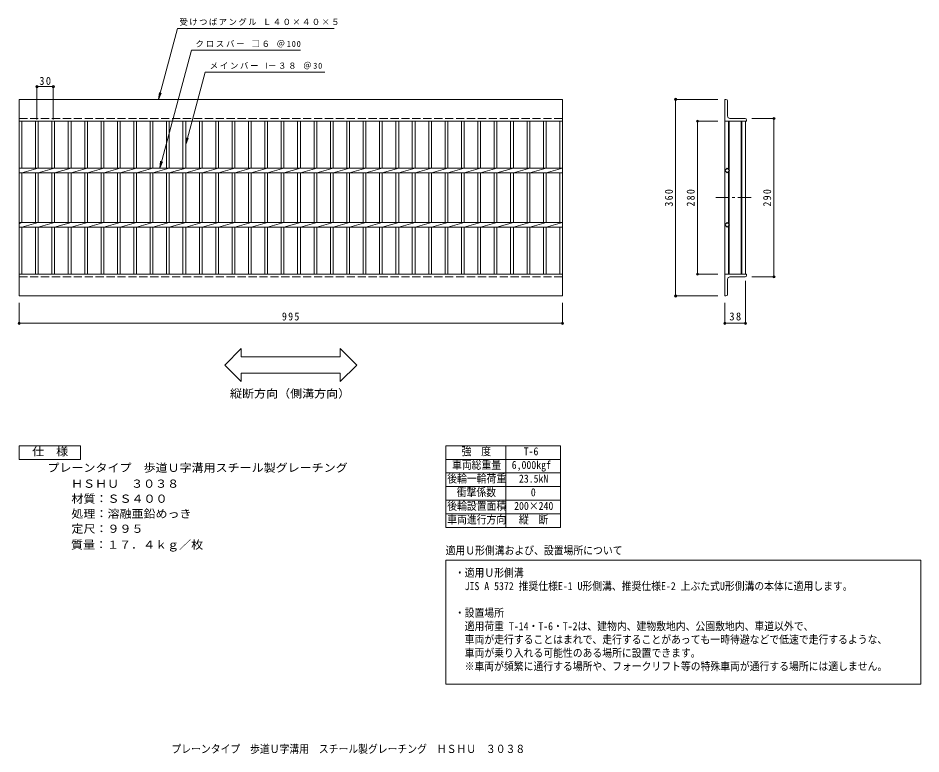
# Model space of a CAD drawing. Units: millimetres, scale not verified. Extents: x -731 to 923, y -681 to 667.
import ezdxf
from ezdxf.enums import TextEntityAlignment as Align

# ---------------------------------------------------------------- set-up
doc = ezdxf.new("R2010")
doc.units = ezdxf.units.MM
doc.header["$LTSCALE"] = 5
doc.header["$PDMODE"] = 32
doc.header["$PDSIZE"] = 4
doc.linetypes.add('CHAIN1', pattern=[8, 5, -1, 1, -1])
doc.linetypes.add('DASHED3', pattern=[4, 3, -1])
for name, color, linetype, lineweight in [('A-1_ピット', 2, 'Continuous', 9), ('A-2_蓋', 3, 'Continuous', 9), ('A-4_寸法', 7, 'Continuous', 9), ('A-5_仕様文', 2, 'Continuous', 9), ('F-4', 2, 'Continuous', 9)]:
    doc.layers.add(name, color=color, linetype=linetype, lineweight=lineweight)
doc.layers.add('F-5', color=7, linetype='Continuous')
doc.styles.add('ＭＳ ゴシック', font='')
doc.styles.get('ＭＳ ゴシック').set_extended_font_data('MS Gothic')

msp = doc.modelspace()

# ---------------------------------------------------------------- linework, layer by layer
at = {"layer": 'A-1_ピット'}
for p, q in [((-728.812, 517.875), (266.189, 517.875)), ((-728.812, 477.874), (-728.812, 517.875)), ((266.189, 517.875), (266.189, 477.874)), ((565.419, 517.874), (563.419, 517.874)), ((563.419, 517.874), (563.419, 477.874)), ((568.419, 514.874), (568.419, 487.374)), ((600.419, 482.875), (572.919, 482.875)), ((603.419, 479.875), (603.419, 477.874)), ((-728.812, 477.874), (266.189, 477.874)), ((563.419, 477.874), (603.419, 477.874)), ((-728.812, 157.874), (-728.812, 197.874)), ((563.419, 197.874), (603.419, 197.874)), ((563.419, 157.874), (563.419, 197.874)), ((568.419, 160.875), (568.419, 188.374)), ((600.419, 192.874), (572.919, 192.874)), ((603.419, 195.874), (603.419, 197.874)), ((-728.812, 157.874), (266.189, 157.874)), ((565.419, 157.874), (563.419, 157.874))]:
    msp.add_line(p, q, dxfattribs=at)
at = {"layer": 'A-1_ピット', "linetype": 'DASHED3'}
for p, q in [((-728.812, 482.874), (266.189, 482.874)), ((-728.812, 192.874), (266.189, 192.874))]:
    msp.add_line(p, q, dxfattribs=at)
at = {"layer": 'A-1_ピット'}
msp.add_lwpolyline([(-728.812, 197.874), (266.189, 197.874), (266.189, 157.874)], dxfattribs=at)
for centre, radius, start, end in [((565.419, 514.874), 3, 0, 90), ((572.919, 487.374), 4.5, 180, 270), ((600.419, 479.875), 3, 0, 90), ((572.919, 188.374), 4.5, 90, 180), ((600.419, 195.874), 3, 270, 0), ((565.419, 160.875), 3, 270, 0)]:
    msp.add_arc(centre, radius, start, end, dxfattribs=at)
at = {"layer": 'A-2_蓋'}
for p, q in [((-728.812, 197.874), (-728.812, 477.874)), ((-723.812, 392.114), (-723.812, 477.874)), ((-698.811, 477.874), (-698.811, 392.114)), ((-693.812, 477.874), (-693.812, 392.114)), ((-668.812, 477.874), (-668.812, 392.114)), ((-663.811, 477.874), (-663.811, 392.114)), ((-638.812, 477.874), (-638.812, 392.114)), ((-633.812, 477.874), (-633.812, 392.114)), ((-608.811, 477.874), (-608.811, 392.114)), ((-603.812, 477.874), (-603.812, 392.114)), ((-578.812, 477.874), (-578.812, 392.114)), ((-573.811, 477.874), (-573.811, 392.114)), ((-548.811, 477.874), (-548.811, 392.114)), ((-543.812, 477.874), (-543.812, 392.114)), ((-518.811, 477.874), (-518.811, 392.114)), ((-513.812, 477.874), (-513.812, 392.114)), ((-488.812, 477.874), (-488.812, 392.114)), ((-483.812, 477.874), (-483.812, 392.114)), ((-458.812, 477.874), (-458.812, 392.114)), ((-453.812, 477.874), (-453.812, 392.114)), ((-428.811, 477.874), (-428.811, 392.114)), ((-423.812, 477.874), (-423.812, 392.114)), ((-398.812, 477.874), (-398.812, 392.114)), ((-393.811, 477.874), (-393.811, 392.114)), ((-368.812, 477.874), (-368.812, 392.114)), ((-363.812, 477.874), (-363.812, 392.114)), ((-338.812, 477.874), (-338.812, 392.114)), ((-333.812, 477.874), (-333.812, 392.114)), ((-308.811, 477.874), (-308.811, 392.114)), ((-303.812, 477.874), (-303.812, 392.114)), ((-278.811, 477.874), (-278.811, 392.114)), ((-273.812, 477.874), (-273.812, 392.114)), ((-248.812, 477.874), (-248.812, 392.114)), ((-243.812, 477.874), (-243.812, 392.114)), ((-218.812, 477.874), (-218.812, 392.114)), ((-213.812, 477.874), (-213.812, 392.114)), ((-188.811, 477.874), (-188.811, 392.114)), ((-183.812, 477.874), (-183.812, 392.114)), ((-158.812, 477.874), (-158.812, 392.114)), ((-153.811, 477.874), (-153.811, 392.114)), ((-128.811, 477.874), (-128.811, 392.114)), ((-123.812, 477.874), (-123.812, 392.114)), ((-98.811, 477.874), (-98.811, 392.114)), ((-93.812, 477.874), (-93.812, 392.114)), ((-68.811, 477.874), (-68.811, 392.114)), ((-63.812, 477.874), (-63.812, 392.114)), ((-38.811, 477.874), (-38.811, 392.114)), ((-33.812, 477.874), (-33.812, 392.114)), ((-8.812, 477.874), (-8.812, 392.114)), ((-3.812, 477.874), (-3.812, 392.114)), ((21.189, 477.874), (21.189, 392.114)), ((26.189, 477.874), (26.189, 392.114)), ((51.189, 477.874), (51.189, 392.114)), ((56.189, 477.874), (56.189, 392.114)), ((81.188, 477.874), (81.188, 392.114)), ((86.188, 477.874), (86.188, 392.114)), ((111.189, 477.874), (111.189, 392.114)), ((116.188, 477.874), (116.188, 392.114)), ((141.189, 477.874), (141.189, 392.114)), ((146.188, 477.874), (146.188, 392.114)), ((171.189, 477.874), (171.189, 392.114)), ((176.189, 477.874), (176.189, 392.114)), ((201.188, 477.874), (201.188, 392.114)), ((206.188, 477.874), (206.188, 392.114)), ((231.188, 477.874), (231.188, 392.114)), ((236.188, 477.874), (236.188, 392.114)), ((261.189, 477.874), (261.189, 392.114)), ((266.189, 477.874), (266.189, 197.874)), ((563.419, 477.874), (563.419, 197.874)), ((570.419, 477.874), (570.419, 389.36)), ((571.419, 477.874), (571.419, 388.36)), ((593.419, 477.874), (593.419, 197.874)), ((594.419, 477.874), (594.419, 197.874)), ((601.419, 477.874), (601.419, 197.874)), ((-728.812, 392.114), (266.189, 392.114)), ((-723.812, 392.114), (-728.812, 391.114)), ((-728.812, 383.635), (266.189, 383.635)), ((-693.812, 392.114), (-723.812, 383.635)), ((-723.812, 292.114), (-723.812, 383.635)), ((-698.811, 383.635), (-698.811, 292.114)), ((-663.811, 392.114), (-693.812, 383.635)), ((-693.812, 383.635), (-693.812, 292.114)), ((-668.812, 383.635), (-668.812, 292.114)), ((-633.812, 392.114), (-663.811, 383.635)), ((-663.811, 383.635), (-663.811, 292.114)), ((-638.812, 383.635), (-638.812, 292.114)), ((-603.812, 392.114), (-633.812, 383.635)), ((-633.812, 383.635), (-633.812, 292.114)), ((-608.811, 383.635), (-608.811, 292.114)), ((-573.811, 392.114), (-603.812, 383.635)), ((-603.812, 383.635), (-603.812, 292.114)), ((-578.812, 383.635), (-578.812, 292.114)), ((-543.812, 392.114), (-573.811, 383.635)), ((-573.811, 383.635), (-573.811, 292.114)), ((-548.811, 383.635), (-548.811, 292.114)), ((-513.812, 392.114), (-543.812, 383.635)), ((-543.812, 383.635), (-543.812, 292.114)), ((-518.811, 383.635), (-518.811, 292.114)), ((-483.811, 392.114), (-513.812, 383.635)), ((-513.812, 383.635), (-513.812, 292.114)), ((-488.812, 383.635), (-488.812, 292.114)), ((-453.812, 392.114), (-483.812, 383.635)), ((-483.812, 383.635), (-483.812, 292.114)), ((-458.812, 383.635), (-458.812, 292.114)), ((-423.812, 392.114), (-453.812, 383.635)), ((-453.812, 383.635), (-453.812, 292.114)), ((-428.811, 383.635), (-428.811, 292.114)), ((-393.811, 392.114), (-423.812, 383.635)), ((-423.812, 383.635), (-423.812, 292.114)), ((-398.812, 383.635), (-398.812, 292.114)), ((-363.812, 392.114), (-393.811, 383.635)), ((-393.811, 383.635), (-393.811, 292.114)), ((-368.812, 383.635), (-368.812, 292.114)), ((-333.812, 392.114), (-363.812, 383.635)), ((-363.812, 383.635), (-363.812, 292.114)), ((-338.812, 383.635), (-338.812, 292.114)), ((-303.812, 392.114), (-333.812, 383.635)), ((-333.812, 383.635), (-333.812, 292.114)), ((-308.811, 383.635), (-308.811, 292.114)), ((-273.811, 392.114), (-303.812, 383.635)), ((-303.812, 383.635), (-303.812, 292.114)), ((-278.811, 383.635), (-278.811, 292.114)), ((-243.811, 392.114), (-273.812, 383.635)), ((-273.812, 383.635), (-273.812, 292.114)), ((-248.812, 383.635), (-248.812, 292.114)), ((-213.812, 392.114), (-243.812, 383.635)), ((-243.812, 383.635), (-243.812, 292.114)), ((-218.812, 383.635), (-218.812, 292.114)), ((-183.812, 392.114), (-213.812, 383.635)), ((-213.812, 383.635), (-213.812, 292.114)), ((-188.811, 383.635), (-188.811, 292.114)), ((-153.811, 392.114), (-183.812, 383.635)), ((-183.812, 383.635), (-183.812, 292.114)), ((-158.812, 383.635), (-158.812, 292.114)), ((-123.812, 392.114), (-153.811, 383.635)), ((-153.811, 383.635), (-153.811, 292.114)), ((-128.811, 383.635), (-128.811, 292.114)), ((-93.812, 392.114), (-123.812, 383.635)), ((-123.812, 383.635), (-123.812, 292.114)), ((-98.811, 383.635), (-98.811, 292.114)), ((-63.812, 392.114), (-93.812, 383.635)), ((-93.812, 383.635), (-93.812, 292.114)), ((-68.811, 383.635), (-68.811, 292.114)), ((-33.811, 392.114), (-63.812, 383.635)), ((-63.812, 383.635), (-63.812, 292.114)), ((-38.811, 383.635), (-38.811, 292.114)), ((-3.811, 392.114), (-33.812, 383.635)), ((-33.812, 383.635), (-33.812, 292.114)), ((-8.812, 383.635), (-8.812, 292.114)), ((26.189, 392.114), (-3.812, 383.635)), ((-3.812, 383.635), (-3.812, 292.114)), ((21.189, 383.635), (21.189, 292.114)), ((56.189, 392.114), (26.189, 383.635)), ((26.189, 383.635), (26.189, 292.114)), ((51.189, 383.635), (51.189, 292.114)), ((86.189, 392.114), (56.189, 383.635)), ((56.189, 383.635), (56.189, 292.114)), ((81.188, 383.635), (81.188, 292.114)), ((116.188, 392.114), (86.188, 383.635)), ((86.188, 383.635), (86.188, 292.114)), ((111.189, 383.635), (111.189, 292.114)), ((146.188, 392.114), (116.188, 383.635)), ((116.188, 383.635), (116.188, 292.114)), ((141.189, 383.635), (141.189, 292.114)), ((176.189, 392.114), (146.188, 383.635)), ((146.188, 383.635), (146.188, 292.114)), ((171.189, 383.635), (171.189, 292.114)), ((206.189, 392.114), (176.189, 383.635)), ((176.189, 383.635), (176.189, 292.114)), ((201.188, 383.635), (201.188, 292.114)), ((236.188, 392.114), (206.188, 383.635)), ((206.188, 383.635), (206.188, 292.114)), ((231.188, 383.635), (231.188, 292.114)), ((266.189, 392.114), (236.188, 383.635)), ((236.188, 383.635), (236.188, 292.114)), ((261.189, 383.635), (261.189, 292.114)), ((570.419, 386.389), (570.419, 289.36)), ((571.419, 387.389), (571.419, 288.36)), ((-728.812, 292.114), (266.189, 292.114)), ((-723.812, 292.114), (-728.812, 289.875)), ((-728.812, 283.635), (266.189, 283.635)), ((-693.812, 292.114), (-723.812, 283.635)), ((-723.812, 197.874), (-723.812, 283.635)), ((-698.811, 283.635), (-698.811, 197.874)), ((-663.811, 292.114), (-693.812, 283.635)), ((-693.812, 283.635), (-693.812, 197.874)), ((-668.812, 283.635), (-668.812, 197.874)), ((-633.812, 292.114), (-663.811, 283.635)), ((-663.811, 283.635), (-663.811, 197.874)), ((-638.812, 283.635), (-638.812, 197.874)), ((-603.812, 292.114), (-633.812, 283.635)), ((-633.812, 283.635), (-633.812, 197.874)), ((-608.811, 283.635), (-608.811, 197.874)), ((-573.811, 292.114), (-603.812, 283.635)), ((-603.812, 283.635), (-603.812, 197.874)), ((-578.812, 283.635), (-578.812, 197.874)), ((-543.812, 292.114), (-573.811, 283.635)), ((-573.811, 283.635), (-573.811, 197.874)), ((-548.811, 283.635), (-548.811, 197.874)), ((-513.812, 292.114), (-543.812, 283.635)), ((-543.812, 283.635), (-543.812, 197.874)), ((-518.811, 283.635), (-518.811, 197.874)), ((-483.811, 292.114), (-513.812, 283.635)), ((-513.812, 283.635), (-513.812, 197.874)), ((-488.812, 283.635), (-488.812, 197.874)), ((-453.812, 292.114), (-483.812, 283.635)), ((-483.812, 283.635), (-483.812, 197.874)), ((-458.812, 283.635), (-458.812, 197.874)), ((-423.812, 292.114), (-453.812, 283.635)), ((-453.812, 283.635), (-453.812, 197.874)), ((-428.811, 283.635), (-428.811, 197.874)), ((-393.811, 292.114), (-423.812, 283.635)), ((-423.812, 283.635), (-423.812, 197.874)), ((-398.812, 283.635), (-398.812, 197.874)), ((-363.812, 292.114), (-393.811, 283.635)), ((-393.811, 283.635), (-393.811, 197.874)), ((-368.812, 283.635), (-368.812, 197.874)), ((-333.812, 292.114), (-363.812, 283.635)), ((-363.812, 283.635), (-363.812, 197.874)), ((-338.812, 283.635), (-338.812, 197.874)), ((-303.812, 292.114), (-333.812, 283.635)), ((-333.812, 283.635), (-333.812, 197.874)), ((-308.811, 283.635), (-308.811, 197.874)), ((-273.811, 292.114), (-303.812, 283.635)), ((-303.812, 283.635), (-303.812, 197.874)), ((-278.811, 283.635), (-278.811, 197.874)), ((-243.811, 292.114), (-273.812, 283.635)), ((-273.812, 283.635), (-273.812, 197.874)), ((-248.812, 283.635), (-248.812, 197.874)), ((-213.812, 292.114), (-243.812, 283.635)), ((-243.812, 283.635), (-243.812, 197.874)), ((-218.812, 283.635), (-218.812, 197.874)), ((-183.812, 292.114), (-213.812, 283.635)), ((-213.812, 283.635), (-213.812, 197.874)), ((-188.811, 283.635), (-188.811, 197.874)), ((-153.811, 292.114), (-183.812, 283.635)), ((-183.812, 283.635), (-183.812, 197.874)), ((-158.812, 283.635), (-158.812, 197.874)), ((-123.812, 292.114), (-153.811, 283.635)), ((-153.811, 283.635), (-153.811, 197.874)), ((-128.811, 283.635), (-128.811, 197.874)), ((-93.812, 292.114), (-123.812, 283.635)), ((-123.812, 283.635), (-123.812, 197.874)), ((-98.811, 283.635), (-98.811, 197.874)), ((-63.812, 292.114), (-93.812, 283.635)), ((-93.812, 283.635), (-93.812, 197.874)), ((-68.811, 283.635), (-68.811, 197.874)), ((-33.811, 292.114), (-63.812, 283.635)), ((-63.812, 283.635), (-63.812, 197.874)), ((-38.811, 283.635), (-38.811, 197.874)), ((-3.811, 292.114), (-33.812, 283.635)), ((-33.812, 283.635), (-33.812, 197.874)), ((-8.812, 283.635), (-8.812, 197.874)), ((26.189, 292.114), (-3.812, 283.635)), ((-3.812, 283.635), (-3.812, 197.874)), ((21.189, 283.635), (21.189, 197.874)), ((56.189, 292.114), (26.189, 283.635)), ((26.189, 283.635), (26.189, 197.874)), ((51.189, 283.635), (51.189, 197.874)), ((86.189, 292.114), (56.189, 283.635)), ((56.189, 283.635), (56.189, 197.874)), ((81.188, 283.635), (81.188, 197.874)), ((116.188, 292.114), (86.188, 283.635)), ((86.188, 283.635), (86.188, 197.874)), ((111.189, 283.635), (111.189, 197.874)), ((146.188, 292.114), (116.188, 283.635)), ((116.188, 283.635), (116.188, 197.874)), ((141.189, 283.635), (141.189, 197.874)), ((176.189, 292.114), (146.188, 283.635)), ((146.188, 283.635), (146.188, 197.874)), ((171.189, 283.635), (171.189, 197.874)), ((206.189, 292.114), (176.189, 283.635)), ((176.189, 283.635), (176.189, 197.874)), ((201.188, 283.635), (201.188, 197.874)), ((236.188, 292.114), (206.188, 283.635)), ((206.188, 283.635), (206.188, 197.874)), ((231.188, 283.635), (231.188, 197.874)), ((266.189, 292.114), (236.188, 283.635)), ((236.188, 283.635), (236.188, 197.874)), ((261.189, 283.635), (261.189, 197.874)), ((570.419, 197.874), (570.419, 286.389)), ((571.419, 197.874), (571.419, 287.389))]:
    msp.add_line(p, q, dxfattribs=at)
at = {"layer": 'A-2_蓋', "linetype": 'CHAIN1'}
msp.add_line((546.976, 337.874), (614.854, 337.874), dxfattribs=at)
at = {"layer": 'A-2_蓋'}
for points in [[(571.904, 387.875), (567.661, 383.632), (563.419, 387.875), (567.661, 392.117)], [(571.904, 287.874), (567.661, 292.117), (563.419, 287.874), (567.661, 283.632)]]:
    msp.add_lwpolyline(points, close=True, dxfattribs=at)
at = {"layer": 'A-4_寸法'}
for p, q in [((-471.312, 392.114), (-413.499, 607.875)), ((-413.499, 607.875), (-213.816, 607.875)), ((-423.812, 434.994), (-388.206, 567.875)), ((-388.206, 567.875), (-169.112, 567.875)), ((-696.312, 480.815), (-696.312, 542.617)), ((-696.312, 541.117), (-666.311, 541.117)), ((-666.311, 480.815), (-666.311, 542.617)), ((-473.426, 517.875), (-471.795, 530.268)), ((-473.426, 517.875), (-468.643, 529.423)), ((550.919, 517.874), (471.919, 517.874)), ((473.419, 157.874), (473.419, 517.874)), ((612.919, 482.875), (654.919, 482.875)), ((653.419, 192.874), (653.419, 482.875)), ((550.919, 477.874), (511.919, 477.874)), ((513.419, 197.874), (513.419, 477.874)), ((-423.812, 434.994), (-422.18, 447.387)), ((-423.812, 434.994), (-419.028, 446.543)), ((-471.312, 392.114), (-469.68, 404.507)), ((-471.312, 392.114), (-466.528, 403.663)), ((550.919, 197.874), (511.919, 197.874)), ((601.419, 185.374), (601.419, 106.374)), ((612.919, 192.874), (654.919, 192.874)), ((550.919, 157.874), (471.919, 157.874)), ((-728.812, 145.374), (-728.812, 106.374)), ((266.189, 145.374), (266.189, 106.374)), ((563.419, 145.375), (563.419, 106.374)), ((-728.812, 107.874), (266.189, 107.874)), ((563.419, 107.874), (601.419, 107.874)), ((-321.949, 61.635), (-352.256, 31.329)), ((-321.949, 61.635), (-321.949, 46.329)), ((-140.674, 61.635), (-110.368, 31.329)), ((-140.674, 61.635), (-140.674, 46.329)), ((-321.949, 46.329), (-140.674, 46.329)), ((-352.256, 31.329), (-321.949, 1.023)), ((-110.368, 31.329), (-140.674, 1.023)), ((-321.949, 16.329), (-321.949, 1.023)), ((-321.949, 16.329), (-140.674, 16.329)), ((-140.674, 16.329), (-140.674, 1.023))]:
    msp.add_line(p, q, dxfattribs=at)
msp.add_lwpolyline([(-473.426, 517.875), (-438.593, 647.875), (-152.019, 647.875)], dxfattribs=at)
at = {"layer": 'A-4_寸法', "color": 2}
msp.add_lwpolyline([(-728.812, -141.227), (-728.812, -116.226), (-616.312, -116.226)], dxfattribs=at)
at = {"layer": 'A-4_寸法'}
for p in [(-696.312, 541.117), (-666.311, 541.117), (473.419, 517.874), (513.419, 477.874), (653.419, 482.875), (513.419, 197.874), (653.419, 192.874), (473.419, 157.874), (-728.812, 107.874), (266.189, 107.874), (563.419, 107.874), (601.419, 107.874)]:
    msp.add_point(p, dxfattribs=at)
at = {"layer": 'A-5_仕様文'}
msp.add_lwpolyline([(-616.312, -116.226), (-616.312, -141.226), (-728.812, -141.226)], dxfattribs=at)
at = {"layer": 'F-4'}
for p, q in [((52.59, -116.226), (52.59, -266.226)), ((52.59, -116.226), (262.59, -116.226)), ((162.59, -116.226), (162.59, -266.226)), ((262.59, -116.226), (262.59, -266.226)), ((52.59, -141.226), (262.59, -141.226)), ((52.59, -166.226), (262.59, -166.226)), ((52.59, -191.226), (262.59, -191.226)), ((52.59, -216.226), (262.59, -216.226)), ((52.59, -241.226), (262.59, -241.226)), ((52.59, -266.226), (262.59, -266.226)), ((52.59, -325.833), (922.59, -325.833)), ((922.59, -325.833), (922.59, -552.899))]:
    msp.add_line(p, q, dxfattribs=at)
msp.add_lwpolyline([(922.59, -552.899), (52.59, -552.899), (52.59, -325.833)], dxfattribs=at)

# ---------------------------------------------------------------- texts
at = {"layer": 'A-4_寸法', "char_height": 11, "attachment_point": 7, "style": 'ＭＳ ゴシック'}
for s, insert in [('\\T1.17;受けつばアングル\\~Ｌ４０×４０×５', (-435.43, 652.875)), ('\\T1.21;クロスバー\\~□６\\~＠100', (-405.854, 612.875)), ('\\T1.2;メインバー\\~Ι－３８\\~＠30', (-379.8, 572.875))]:
    msp.add_mtext(s, dxfattribs=dict(at, insert=insert))
at = {"layer": 'A-4_寸法', "color": 2, "char_height": 14.66, "attachment_point": 7, "style": 'ＭＳ ゴシック'}
for s, insert in [('\\T1.27;\\W0.95;30', (-691.937, 544.117)), ('\\T1.27;\\W0.9;995', (-247.562, 112.874)), ('\\T1.27;\\W0.95;38', (571.794, 112.874))]:
    msp.add_mtext(s, dxfattribs=dict(at, insert=insert))
at = {"layer": 'A-4_寸法', "color": 2, "char_height": 14.66, "attachment_point": 7, "rotation": 90, "style": 'ＭＳ ゴシック'}
for s, insert in [('\\T1.27;\\W0.9;360', (468.419, 321.625)), ('\\T1.27;\\W0.9;280', (508.419, 321.625)), ('\\T1.27;\\W0.9;290', (648.419, 321.624))]:
    msp.add_mtext(s, dxfattribs=dict(at, insert=insert))
at = {"layer": 'A-5_仕様文', "style": 'ＭＳ ゴシック', "width": 1.1}
for s, p in [('縦断方向（側溝方向）', (-342.562, -32.632)), ('仕\u3000様', (-705.062, -138.726)), ('プレーンタイプ\u3000歩道Ｕ字溝用スチール製グレーチング', (-677.05, -168.485)), ('\u3000\u3000ＨＳＨＵ\u3000３０３８', (-677.767, -197.687)), ('\u3000\u3000材質：ＳＳ４００', (-677.05, -225.186)), ('\u3000\u3000処理：溶融亜鉛めっき', (-677.05, -252.687)), ('\u3000\u3000定尺：９９５', (-677.05, -280.187)), ('\u3000\u3000質量：１７．４ｋｇ／枚', (-677.767, -309.388))]:
    msp.add_text(s, height=14.66, dxfattribs=at).set_placement(p, align=Align.BOTTOM_LEFT)
at = {"layer": 'F-4', "style": 'ＭＳ ゴシック', "width": 0.9}
msp.add_text('プレーンタイプ\u3000歩道Ｕ字溝用\u3000スチール製グレーチング\u3000ＨＳＨＵ\u3000３０３８', height=14.66, dxfattribs=at).set_placement((-449.941, -683.222), align=Align.BOTTOM_LEFT)
at = {"layer": 'F-5', "style": 'ＭＳ ゴシック', "width": 0.9}
for s, p in [('強\u3000度', (81.34, -138.226)), ('T-6', (195.09, -138.226)), ('車両総重量', (63.84, -163.226)), ('6,000kgf', (173.215, -163.226)), ('後輪一輪荷重', (55.09, -188.226)), ('23.5kN', (186.34, -188.226)), ('衝撃係数', (72.59, -213.226)), ('0', (208.215, -213.226)), ('後輪設置面積', (55.09, -238.226)), ('200×240', (177.59, -238.226)), ('車両進行方向', (55.09, -263.226)), ('縦\u3000断', (186.34, -263.226)), ('適用Ｕ形側溝および、設置場所について', (52.149, -319.767)), ('・適用Ｕ形側溝', (69.065, -360.544)), ('\u3000JIS A 5372 推奨仕様E-1 U形側溝、推奨仕様E-2 上ぶた式U形側溝の本体に適用します。', (69.065, -385.014)), ('・設置場所', (69.065, -433.952)), ('\u3000適用荷重 T-14・T-6・T-2は、建物内、建物敷地内、公園敷地内、車道以外で、', (69.065, -458.422)), ('\u3000車両が走行することはまれで、走行することがあっても一時待避などで低速で走行するような、', (69.065, -482.891)), ('\u3000車両が乗り入れる可能性のある場所に設置できます。 ', (69.065, -507.361)), ('\u3000※車両が頻繁に通行する場所や、フォークリフト等の特殊車両が通行する場所には適しません。', (69.065, -531.83))]:
    msp.add_text(s, height=14.66, dxfattribs=at).set_placement(p, align=Align.BOTTOM_LEFT)

doc.saveas('drawing.dxf')
